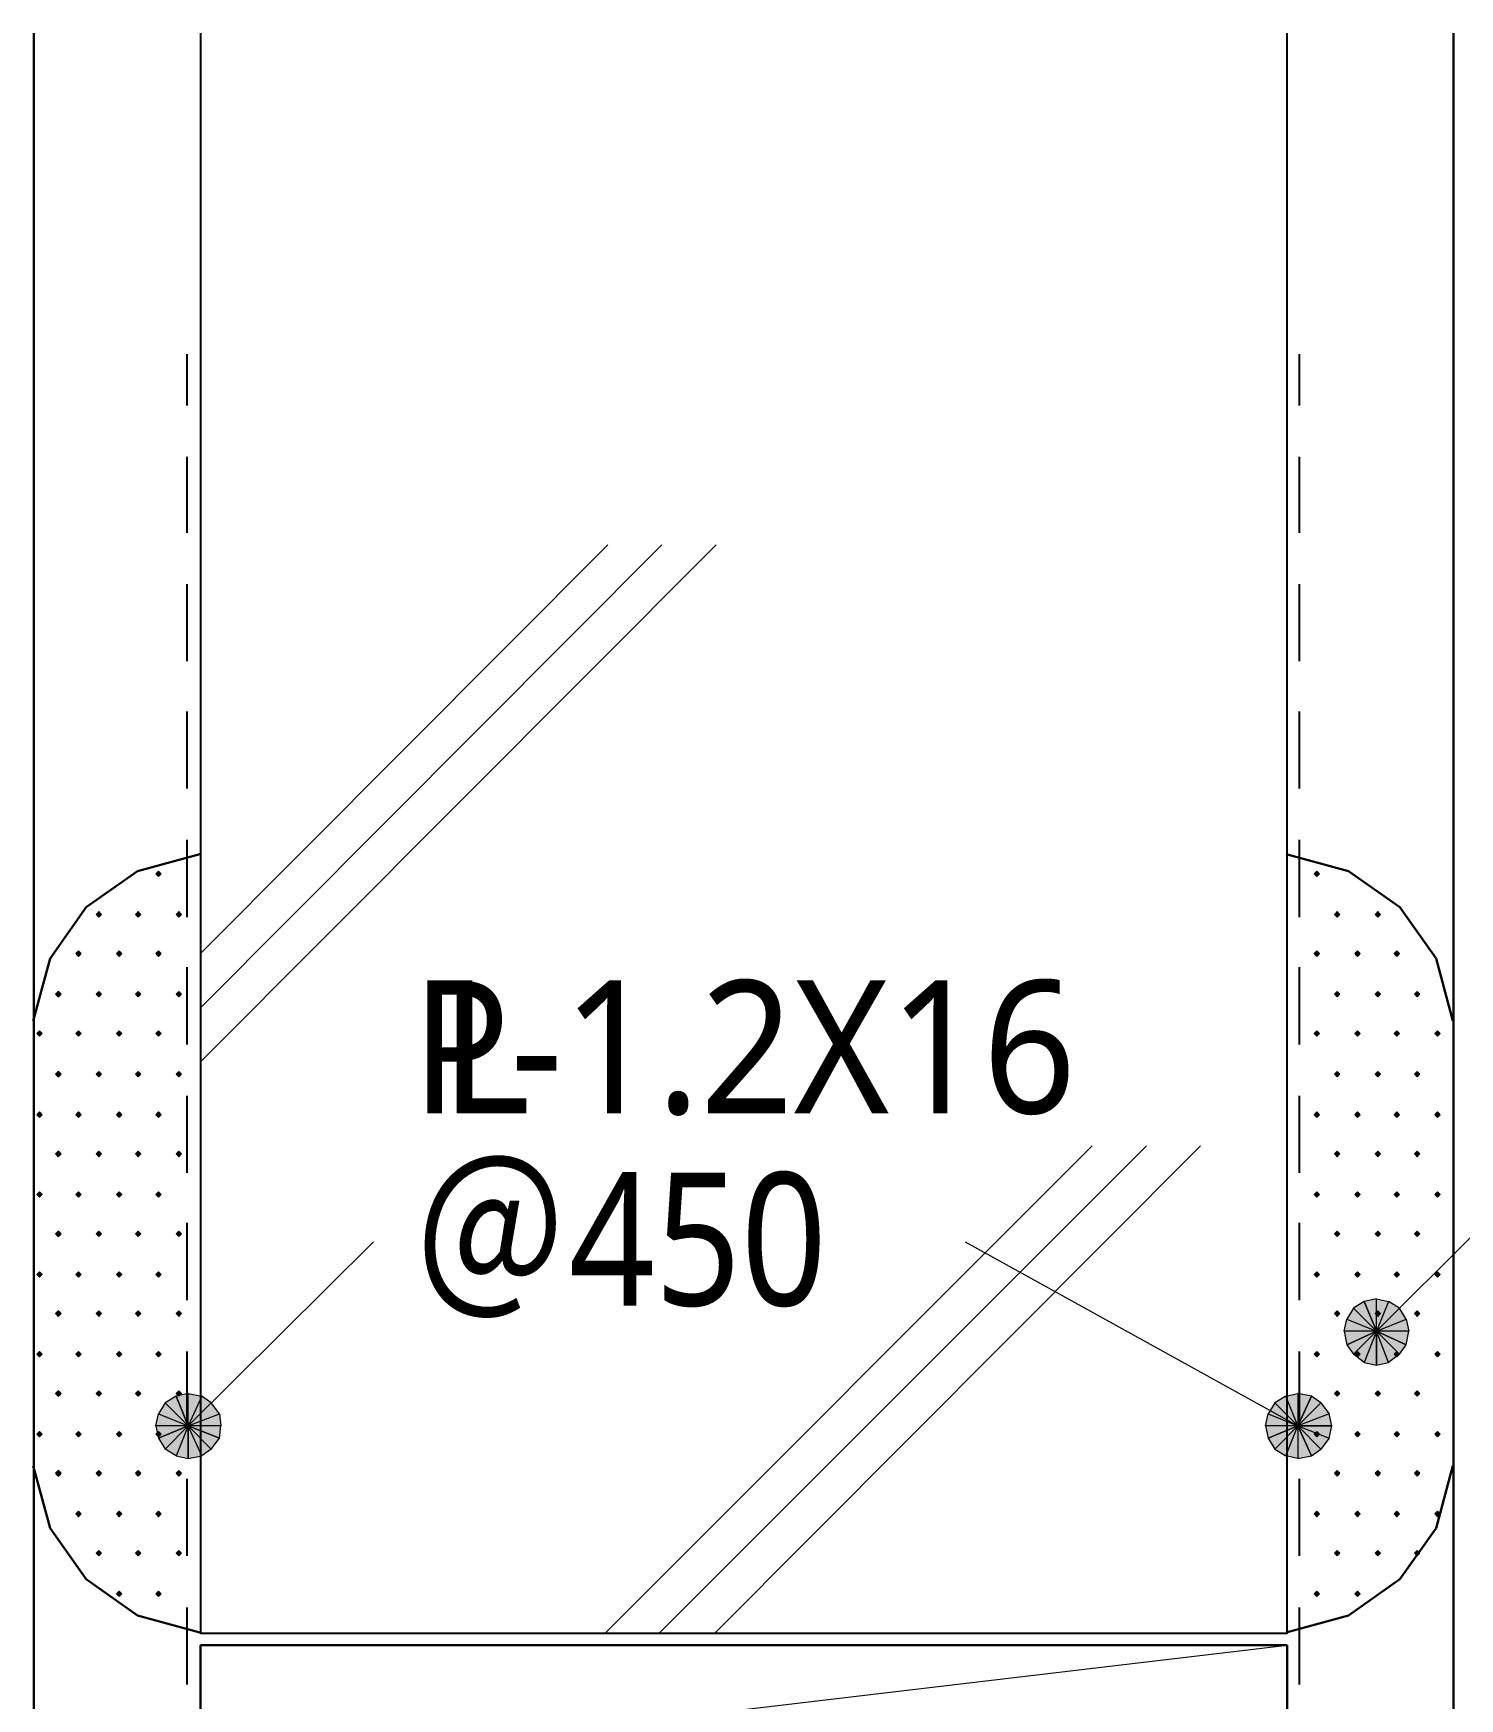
# Model space of a CAD drawing. Header units: millimetres. Extents: x 0 to 420, y 0 to 297.
# Drawn here: x 332.9 to 355.21, y 237.71 to 263.76 of the extents above; entities that cross this region are included whole.
import ezdxf
from ezdxf.enums import TextEntityAlignment as Align

# ---------------------------------------------------------------- set-up
doc = ezdxf.new("R2010")
doc.units = ezdxf.units.MM
doc.styles.add('kst32b', font='NotoSansJP-Variable.ttf')

msp = doc.modelspace()

# ---------------------------------------------------------------- hatches: boundary and pattern name
for points in [[(334.857, 250.656), (334.836, 250.634), (334.814, 250.613), (334.836, 250.592), (334.857, 250.571), (334.878, 250.592), (334.899, 250.613), (334.878, 250.634), (334.857, 250.656)], [(352.975, 250.656), (352.954, 250.634), (352.933, 250.613), (352.954, 250.592), (352.975, 250.571), (352.996, 250.592), (353.018, 250.613), (352.996, 250.634), (352.975, 250.656)], [(333.925, 250.021), (333.904, 249.999), (333.883, 249.978), (333.904, 249.957), (333.925, 249.936), (333.946, 249.957), (333.968, 249.978), (333.946, 249.999), (333.925, 250.021)], [(334.539, 250.021), (334.518, 249.999), (334.497, 249.978), (334.518, 249.957), (334.539, 249.936), (334.56, 249.957), (334.581, 249.978), (334.56, 249.999), (334.539, 250.021)], [(335.174, 250.021), (335.153, 249.999), (335.132, 249.978), (335.153, 249.957), (335.174, 249.936), (335.195, 249.957), (335.216, 249.978), (335.195, 249.999), (335.174, 250.021)], [(353.293, 250.021), (353.272, 249.999), (353.251, 249.978), (353.272, 249.957), (353.293, 249.936), (353.314, 249.957), (353.335, 249.978), (353.314, 249.999), (353.293, 250.021)], [(353.928, 250.021), (353.907, 249.999), (353.886, 249.978), (353.907, 249.957), (353.928, 249.936), (353.949, 249.957), (353.97, 249.978), (353.949, 249.999), (353.928, 250.021)], [(333.608, 249.407), (333.587, 249.386), (333.566, 249.364), (333.587, 249.343), (333.608, 249.322), (333.629, 249.343), (333.65, 249.364), (333.629, 249.386), (333.608, 249.407)], [(334.243, 249.407), (334.222, 249.386), (334.201, 249.364), (334.222, 249.343), (334.243, 249.322), (334.264, 249.343), (334.285, 249.364), (334.264, 249.386), (334.243, 249.407)], [(334.857, 249.407), (334.836, 249.386), (334.814, 249.364), (334.836, 249.343), (334.857, 249.322), (334.878, 249.343), (334.899, 249.364), (334.878, 249.386), (334.857, 249.407)], [(352.975, 249.407), (352.954, 249.386), (352.933, 249.364), (352.954, 249.343), (352.975, 249.322), (352.996, 249.343), (353.018, 249.364), (352.996, 249.386), (352.975, 249.407)], [(353.61, 249.407), (353.589, 249.386), (353.568, 249.364), (353.589, 249.343), (353.61, 249.322), (353.631, 249.343), (353.653, 249.364), (353.631, 249.386), (353.61, 249.407)], [(354.224, 249.407), (354.203, 249.386), (354.182, 249.364), (354.203, 249.343), (354.224, 249.322), (354.245, 249.343), (354.266, 249.364), (354.245, 249.386), (354.224, 249.407)], [(333.29, 248.772), (333.269, 248.751), (333.248, 248.729), (333.269, 248.708), (333.29, 248.687), (333.312, 248.708), (333.333, 248.729), (333.312, 248.751), (333.29, 248.772)], [(333.925, 248.772), (333.904, 248.751), (333.883, 248.729), (333.904, 248.708), (333.925, 248.687), (333.946, 248.708), (333.968, 248.729), (333.946, 248.751), (333.925, 248.772)], [(334.539, 248.772), (334.518, 248.751), (334.497, 248.729), (334.518, 248.708), (334.539, 248.687), (334.56, 248.708), (334.581, 248.729), (334.56, 248.751), (334.539, 248.772)], [(335.174, 248.772), (335.153, 248.751), (335.132, 248.729), (335.153, 248.708), (335.174, 248.687), (335.195, 248.708), (335.216, 248.729), (335.195, 248.751), (335.174, 248.772)], [(353.293, 248.772), (353.272, 248.751), (353.251, 248.729), (353.272, 248.708), (353.293, 248.687), (353.314, 248.708), (353.335, 248.729), (353.314, 248.751), (353.293, 248.772)], [(353.928, 248.772), (353.907, 248.751), (353.886, 248.729), (353.907, 248.708), (353.928, 248.687), (353.949, 248.708), (353.97, 248.729), (353.949, 248.751), (353.928, 248.772)], [(354.542, 248.772), (354.521, 248.751), (354.499, 248.729), (354.521, 248.708), (354.542, 248.687), (354.563, 248.708), (354.584, 248.729), (354.563, 248.751), (354.542, 248.772)], [(332.994, 248.158), (332.973, 248.137), (332.952, 248.116), (332.973, 248.095), (332.994, 248.073), (333.015, 248.095), (333.036, 248.116), (333.015, 248.137), (332.994, 248.158)], [(333.608, 248.158), (333.587, 248.137), (333.566, 248.116), (333.587, 248.095), (333.608, 248.073), (333.629, 248.095), (333.65, 248.116), (333.629, 248.137), (333.608, 248.158)], [(334.243, 248.158), (334.222, 248.137), (334.201, 248.116), (334.222, 248.095), (334.243, 248.073), (334.264, 248.095), (334.285, 248.116), (334.264, 248.137), (334.243, 248.158)], [(334.857, 248.158), (334.836, 248.137), (334.814, 248.116), (334.836, 248.095), (334.857, 248.073), (334.878, 248.095), (334.899, 248.116), (334.878, 248.137), (334.857, 248.158)], [(352.975, 248.158), (352.954, 248.137), (352.933, 248.116), (352.954, 248.095), (352.975, 248.073), (352.996, 248.095), (353.018, 248.116), (352.996, 248.137), (352.975, 248.158)], [(353.61, 248.158), (353.589, 248.137), (353.568, 248.116), (353.589, 248.095), (353.61, 248.073), (353.631, 248.095), (353.653, 248.116), (353.631, 248.137), (353.61, 248.158)], [(354.224, 248.158), (354.203, 248.137), (354.182, 248.116), (354.203, 248.095), (354.224, 248.073), (354.245, 248.095), (354.266, 248.116), (354.245, 248.137), (354.224, 248.158)], [(354.859, 248.158), (354.838, 248.137), (354.817, 248.116), (354.838, 248.095), (354.859, 248.073), (354.88, 248.095), (354.902, 248.116), (354.88, 248.137), (354.859, 248.158)], [(333.29, 247.523), (333.269, 247.502), (333.248, 247.481), (333.269, 247.459), (333.29, 247.438), (333.312, 247.459), (333.333, 247.481), (333.312, 247.502), (333.29, 247.523)], [(333.925, 247.523), (333.904, 247.502), (333.883, 247.481), (333.904, 247.459), (333.925, 247.438), (333.946, 247.459), (333.968, 247.481), (333.946, 247.502), (333.925, 247.523)], [(334.539, 247.523), (334.518, 247.502), (334.497, 247.481), (334.518, 247.459), (334.539, 247.438), (334.56, 247.459), (334.581, 247.481), (334.56, 247.502), (334.539, 247.523)], [(335.174, 247.523), (335.153, 247.502), (335.132, 247.481), (335.153, 247.459), (335.174, 247.438), (335.195, 247.459), (335.216, 247.481), (335.195, 247.502), (335.174, 247.523)], [(353.293, 247.523), (353.272, 247.502), (353.251, 247.481), (353.272, 247.459), (353.293, 247.438), (353.314, 247.459), (353.335, 247.481), (353.314, 247.502), (353.293, 247.523)], [(353.928, 247.523), (353.907, 247.502), (353.886, 247.481), (353.907, 247.459), (353.928, 247.438), (353.949, 247.459), (353.97, 247.481), (353.949, 247.502), (353.928, 247.523)], [(354.542, 247.523), (354.521, 247.502), (354.499, 247.481), (354.521, 247.459), (354.542, 247.438), (354.563, 247.459), (354.584, 247.481), (354.563, 247.502), (354.542, 247.523)], [(332.994, 246.888), (332.973, 246.867), (332.952, 246.846), (332.973, 246.824), (332.994, 246.803), (333.015, 246.824), (333.036, 246.846), (333.015, 246.867), (332.994, 246.888)], [(333.608, 246.888), (333.587, 246.867), (333.566, 246.846), (333.587, 246.824), (333.608, 246.803), (333.629, 246.824), (333.65, 246.846), (333.629, 246.867), (333.608, 246.888)], [(334.243, 246.888), (334.222, 246.867), (334.201, 246.846), (334.222, 246.824), (334.243, 246.803), (334.264, 246.824), (334.285, 246.846), (334.264, 246.867), (334.243, 246.888)], [(334.857, 246.888), (334.836, 246.867), (334.814, 246.846), (334.836, 246.824), (334.857, 246.803), (334.878, 246.824), (334.899, 246.846), (334.878, 246.867), (334.857, 246.888)], [(352.975, 246.888), (352.954, 246.867), (352.933, 246.846), (352.954, 246.824), (352.975, 246.803), (352.996, 246.824), (353.018, 246.846), (352.996, 246.867), (352.975, 246.888)], [(353.61, 246.888), (353.589, 246.867), (353.568, 246.846), (353.589, 246.824), (353.61, 246.803), (353.631, 246.824), (353.653, 246.846), (353.631, 246.867), (353.61, 246.888)], [(354.224, 246.888), (354.203, 246.867), (354.182, 246.846), (354.203, 246.824), (354.224, 246.803), (354.245, 246.824), (354.266, 246.846), (354.245, 246.867), (354.224, 246.888)], [(354.859, 246.888), (354.838, 246.867), (354.817, 246.846), (354.838, 246.824), (354.859, 246.803), (354.88, 246.824), (354.902, 246.846), (354.88, 246.867), (354.859, 246.888)], [(333.29, 246.274), (333.269, 246.253), (333.248, 246.232), (333.269, 246.211), (333.29, 246.189), (333.312, 246.211), (333.333, 246.232), (333.312, 246.253), (333.29, 246.274)], [(333.925, 246.274), (333.904, 246.253), (333.883, 246.232), (333.904, 246.211), (333.925, 246.189), (333.946, 246.211), (333.968, 246.232), (333.946, 246.253), (333.925, 246.274)], [(334.539, 246.274), (334.518, 246.253), (334.497, 246.232), (334.518, 246.211), (334.539, 246.189), (334.56, 246.211), (334.581, 246.232), (334.56, 246.253), (334.539, 246.274)], [(335.174, 246.274), (335.153, 246.253), (335.132, 246.232), (335.153, 246.211), (335.174, 246.189), (335.195, 246.211), (335.216, 246.232), (335.195, 246.253), (335.174, 246.274)], [(353.293, 246.274), (353.272, 246.253), (353.251, 246.232), (353.272, 246.211), (353.293, 246.189), (353.314, 246.211), (353.335, 246.232), (353.314, 246.253), (353.293, 246.274)], [(353.928, 246.274), (353.907, 246.253), (353.886, 246.232), (353.907, 246.211), (353.928, 246.189), (353.949, 246.211), (353.97, 246.232), (353.949, 246.253), (353.928, 246.274)], [(354.542, 246.274), (354.521, 246.253), (354.499, 246.232), (354.521, 246.211), (354.542, 246.189), (354.563, 246.211), (354.584, 246.232), (354.563, 246.253), (354.542, 246.274)], [(332.994, 245.639), (332.973, 245.618), (332.952, 245.597), (332.973, 245.576), (332.994, 245.554), (333.015, 245.576), (333.036, 245.597), (333.015, 245.618), (332.994, 245.639)], [(333.608, 245.639), (333.587, 245.618), (333.566, 245.597), (333.587, 245.576), (333.608, 245.554), (333.629, 245.576), (333.65, 245.597), (333.629, 245.618), (333.608, 245.639)], [(334.243, 245.639), (334.222, 245.618), (334.201, 245.597), (334.222, 245.576), (334.243, 245.554), (334.264, 245.576), (334.285, 245.597), (334.264, 245.618), (334.243, 245.639)], [(334.857, 245.639), (334.836, 245.618), (334.814, 245.597), (334.836, 245.576), (334.857, 245.554), (334.878, 245.576), (334.899, 245.597), (334.878, 245.618), (334.857, 245.639)], [(352.975, 245.639), (352.954, 245.618), (352.933, 245.597), (352.954, 245.576), (352.975, 245.554), (352.996, 245.576), (353.018, 245.597), (352.996, 245.618), (352.975, 245.639)], [(353.61, 245.639), (353.589, 245.618), (353.568, 245.597), (353.589, 245.576), (353.61, 245.554), (353.631, 245.576), (353.653, 245.597), (353.631, 245.618), (353.61, 245.639)], [(354.224, 245.639), (354.203, 245.618), (354.182, 245.597), (354.203, 245.576), (354.224, 245.554), (354.245, 245.576), (354.266, 245.597), (354.245, 245.618), (354.224, 245.639)], [(354.859, 245.639), (354.838, 245.618), (354.817, 245.597), (354.838, 245.576), (354.859, 245.554), (354.88, 245.576), (354.902, 245.597), (354.88, 245.618), (354.859, 245.639)], [(333.29, 245.025), (333.269, 245.004), (333.248, 244.983), (333.269, 244.962), (333.29, 244.941), (333.312, 244.962), (333.333, 244.983), (333.312, 245.004), (333.29, 245.025)], [(333.925, 245.025), (333.904, 245.004), (333.883, 244.983), (333.904, 244.962), (333.925, 244.941), (333.946, 244.962), (333.968, 244.983), (333.946, 245.004), (333.925, 245.025)], [(334.539, 245.025), (334.518, 245.004), (334.497, 244.983), (334.518, 244.962), (334.539, 244.941), (334.56, 244.962), (334.581, 244.983), (334.56, 245.004), (334.539, 245.025)], [(335.174, 245.025), (335.153, 245.004), (335.132, 244.983), (335.153, 244.962), (335.174, 244.941), (335.195, 244.962), (335.216, 244.983), (335.195, 245.004), (335.174, 245.025)], [(353.293, 245.025), (353.272, 245.004), (353.251, 244.983), (353.272, 244.962), (353.293, 244.941), (353.314, 244.962), (353.335, 244.983), (353.314, 245.004), (353.293, 245.025)], [(353.928, 245.025), (353.907, 245.004), (353.886, 244.983), (353.907, 244.962), (353.928, 244.941), (353.949, 244.962), (353.97, 244.983), (353.949, 245.004), (353.928, 245.025)], [(354.542, 245.025), (354.521, 245.004), (354.499, 244.983), (354.521, 244.962), (354.542, 244.941), (354.563, 244.962), (354.584, 244.983), (354.563, 245.004), (354.542, 245.025)], [(332.994, 244.39), (332.973, 244.369), (332.952, 244.348), (332.973, 244.327), (332.994, 244.306), (333.015, 244.327), (333.036, 244.348), (333.015, 244.369), (332.994, 244.39)], [(333.608, 244.39), (333.587, 244.369), (333.566, 244.348), (333.587, 244.327), (333.608, 244.306), (333.629, 244.327), (333.65, 244.348), (333.629, 244.369), (333.608, 244.39)], [(334.243, 244.39), (334.222, 244.369), (334.201, 244.348), (334.222, 244.327), (334.243, 244.306), (334.264, 244.327), (334.285, 244.348), (334.264, 244.369), (334.243, 244.39)], [(334.857, 244.39), (334.836, 244.369), (334.814, 244.348), (334.836, 244.327), (334.857, 244.306), (334.878, 244.327), (334.899, 244.348), (334.878, 244.369), (334.857, 244.39)], [(352.975, 244.39), (352.954, 244.369), (352.933, 244.348), (352.954, 244.327), (352.975, 244.306), (352.996, 244.327), (353.018, 244.348), (352.996, 244.369), (352.975, 244.39)], [(353.61, 244.39), (353.589, 244.369), (353.568, 244.348), (353.589, 244.327), (353.61, 244.306), (353.631, 244.327), (353.653, 244.348), (353.631, 244.369), (353.61, 244.39)], [(354.224, 244.39), (354.203, 244.369), (354.182, 244.348), (354.203, 244.327), (354.224, 244.306), (354.245, 244.327), (354.266, 244.348), (354.245, 244.369), (354.224, 244.39)], [(354.859, 244.39), (354.838, 244.369), (354.817, 244.348), (354.838, 244.327), (354.859, 244.306), (354.88, 244.327), (354.902, 244.348), (354.88, 244.369), (354.859, 244.39)], [(353.716, 243.925), (353.547, 243.819), (353.907, 243.459), (353.716, 243.925)], [(333.29, 243.776), (333.269, 243.755), (333.248, 243.734), (333.269, 243.713), (333.29, 243.692), (333.312, 243.713), (333.333, 243.734), (333.312, 243.755), (333.29, 243.776)], [(333.925, 243.776), (333.904, 243.755), (333.883, 243.734), (333.904, 243.713), (333.925, 243.692), (333.946, 243.713), (333.968, 243.734), (333.946, 243.755), (333.925, 243.776)], [(334.539, 243.776), (334.518, 243.755), (334.497, 243.734), (334.518, 243.713), (334.539, 243.692), (334.56, 243.713), (334.581, 243.734), (334.56, 243.755), (334.539, 243.776)], [(335.174, 243.776), (335.153, 243.755), (335.132, 243.734), (335.153, 243.713), (335.174, 243.692), (335.195, 243.713), (335.216, 243.734), (335.195, 243.755), (335.174, 243.776)], [(353.293, 243.776), (353.272, 243.755), (353.251, 243.734), (353.272, 243.713), (353.293, 243.692), (353.314, 243.713), (353.335, 243.734), (353.314, 243.755), (353.293, 243.776)], [(353.928, 243.776), (353.907, 243.755), (353.886, 243.734), (353.907, 243.713), (353.928, 243.692), (353.949, 243.713), (353.97, 243.734), (353.949, 243.755), (353.928, 243.776)], [(354.542, 243.776), (354.521, 243.755), (354.499, 243.734), (354.521, 243.713), (354.542, 243.692), (354.563, 243.713), (354.584, 243.734), (354.563, 243.755), (354.542, 243.776)], [(332.994, 243.141), (332.973, 243.12), (332.952, 243.099), (332.973, 243.078), (332.994, 243.057), (333.015, 243.078), (333.036, 243.099), (333.015, 243.12), (332.994, 243.141)], [(333.608, 243.141), (333.587, 243.12), (333.566, 243.099), (333.587, 243.078), (333.608, 243.057), (333.629, 243.078), (333.65, 243.099), (333.629, 243.12), (333.608, 243.141)], [(334.243, 243.141), (334.222, 243.12), (334.201, 243.099), (334.222, 243.078), (334.243, 243.057), (334.264, 243.078), (334.285, 243.099), (334.264, 243.12), (334.243, 243.141)], [(334.857, 243.141), (334.836, 243.12), (334.814, 243.099), (334.836, 243.078), (334.857, 243.057), (334.878, 243.078), (334.899, 243.099), (334.878, 243.12), (334.857, 243.141)], [(352.975, 243.141), (352.954, 243.12), (352.933, 243.099), (352.954, 243.078), (352.975, 243.057), (352.996, 243.078), (353.018, 243.099), (352.996, 243.12), (352.975, 243.141)], [(353.61, 243.141), (353.589, 243.12), (353.568, 243.099), (353.589, 243.078), (353.61, 243.057), (353.631, 243.078), (353.653, 243.099), (353.631, 243.12), (353.61, 243.141)], [(354.224, 243.141), (354.203, 243.12), (354.182, 243.099), (354.203, 243.078), (354.224, 243.057), (354.245, 243.078), (354.266, 243.099), (354.245, 243.12), (354.224, 243.141)], [(354.859, 243.141), (354.838, 243.12), (354.817, 243.099), (354.838, 243.078), (354.859, 243.057), (354.88, 243.078), (354.902, 243.099), (354.88, 243.12), (354.859, 243.141)], [(333.29, 242.528), (333.269, 242.506), (333.248, 242.485), (333.269, 242.464), (333.29, 242.443), (333.312, 242.464), (333.333, 242.485), (333.312, 242.506), (333.29, 242.528)], [(333.925, 242.528), (333.904, 242.506), (333.883, 242.485), (333.904, 242.464), (333.925, 242.443), (333.946, 242.464), (333.968, 242.485), (333.946, 242.506), (333.925, 242.528)], [(334.539, 242.528), (334.518, 242.506), (334.497, 242.485), (334.518, 242.464), (334.539, 242.443), (334.56, 242.464), (334.581, 242.485), (334.56, 242.506), (334.539, 242.528)], [(335.174, 242.528), (335.153, 242.506), (335.132, 242.485), (335.153, 242.464), (335.174, 242.443), (335.195, 242.464), (335.216, 242.485), (335.195, 242.506), (335.174, 242.528)], [(353.293, 242.528), (353.272, 242.506), (353.251, 242.485), (353.272, 242.464), (353.293, 242.443), (353.314, 242.464), (353.335, 242.485), (353.314, 242.506), (353.293, 242.528)], [(353.928, 242.528), (353.907, 242.506), (353.886, 242.485), (353.907, 242.464), (353.928, 242.443), (353.949, 242.464), (353.97, 242.485), (353.949, 242.506), (353.928, 242.528)], [(354.542, 242.528), (354.521, 242.506), (354.499, 242.485), (354.521, 242.464), (354.542, 242.443), (354.563, 242.464), (354.584, 242.485), (354.563, 242.506), (354.542, 242.528)], [(335.132, 242.443), (334.962, 242.337), (335.322, 241.977), (335.132, 242.443)], [(352.213, 241.787), (352.319, 241.617), (352.679, 241.977), (352.213, 241.787)], [(332.994, 241.893), (332.973, 241.871), (332.952, 241.85), (332.973, 241.829), (332.994, 241.808), (333.015, 241.829), (333.036, 241.85), (333.015, 241.871), (332.994, 241.893)], [(333.608, 241.893), (333.587, 241.871), (333.566, 241.85), (333.587, 241.829), (333.608, 241.808), (333.629, 241.829), (333.65, 241.85), (333.629, 241.871), (333.608, 241.893)], [(334.243, 241.893), (334.222, 241.871), (334.201, 241.85), (334.222, 241.829), (334.243, 241.808), (334.264, 241.829), (334.285, 241.85), (334.264, 241.871), (334.243, 241.893)], [(334.857, 241.893), (334.836, 241.871), (334.814, 241.85), (334.836, 241.829), (334.857, 241.808), (334.878, 241.829), (334.899, 241.85), (334.878, 241.871), (334.857, 241.893)], [(352.975, 241.893), (352.954, 241.871), (352.933, 241.85), (352.954, 241.829), (352.975, 241.808), (352.996, 241.829), (353.018, 241.85), (352.996, 241.871), (352.975, 241.893)], [(353.61, 241.893), (353.589, 241.871), (353.568, 241.85), (353.589, 241.829), (353.61, 241.808), (353.631, 241.829), (353.653, 241.85), (353.631, 241.871), (353.61, 241.893)], [(354.224, 241.893), (354.203, 241.871), (354.182, 241.85), (354.203, 241.829), (354.224, 241.808), (354.245, 241.829), (354.266, 241.85), (354.245, 241.871), (354.224, 241.893)], [(354.859, 241.893), (354.838, 241.871), (354.817, 241.85), (354.838, 241.829), (354.859, 241.808), (354.88, 241.829), (354.902, 241.85), (354.88, 241.871), (354.859, 241.893)], [(333.29, 241.279), (333.269, 241.258), (333.248, 241.237), (333.269, 241.215), (333.29, 241.194), (333.312, 241.215), (333.333, 241.237), (333.312, 241.258), (333.29, 241.279)], [(333.925, 241.279), (333.904, 241.258), (333.883, 241.237), (333.904, 241.215), (333.925, 241.194), (333.946, 241.215), (333.968, 241.237), (333.946, 241.258), (333.925, 241.279)], [(334.539, 241.279), (334.518, 241.258), (334.497, 241.237), (334.518, 241.215), (334.539, 241.194), (334.56, 241.215), (334.581, 241.237), (334.56, 241.258), (334.539, 241.279)], [(335.174, 241.279), (335.153, 241.258), (335.132, 241.237), (335.153, 241.215), (335.174, 241.194), (335.195, 241.215), (335.216, 241.237), (335.195, 241.258), (335.174, 241.279)], [(353.293, 241.279), (353.272, 241.258), (353.251, 241.237), (353.272, 241.215), (353.293, 241.194), (353.314, 241.215), (353.335, 241.237), (353.314, 241.258), (353.293, 241.279)], [(353.928, 241.279), (353.907, 241.258), (353.886, 241.237), (353.907, 241.215), (353.928, 241.194), (353.949, 241.215), (353.97, 241.237), (353.949, 241.258), (353.928, 241.279)], [(354.542, 241.279), (354.521, 241.258), (354.499, 241.237), (354.521, 241.215), (354.542, 241.194), (354.563, 241.215), (354.584, 241.237), (354.563, 241.258), (354.542, 241.279)], [(333.608, 240.644), (333.587, 240.623), (333.566, 240.601), (333.587, 240.58), (333.608, 240.559), (333.629, 240.58), (333.65, 240.601), (333.629, 240.623), (333.608, 240.644)], [(334.243, 240.644), (334.222, 240.623), (334.201, 240.601), (334.222, 240.58), (334.243, 240.559), (334.264, 240.58), (334.285, 240.601), (334.264, 240.623), (334.243, 240.644)], [(334.857, 240.644), (334.836, 240.623), (334.814, 240.601), (334.836, 240.58), (334.857, 240.559), (334.878, 240.58), (334.899, 240.601), (334.878, 240.623), (334.857, 240.644)], [(352.975, 240.644), (352.954, 240.623), (352.933, 240.601), (352.954, 240.58), (352.975, 240.559), (352.996, 240.58), (353.018, 240.601), (352.996, 240.623), (352.975, 240.644)], [(353.61, 240.644), (353.589, 240.623), (353.568, 240.601), (353.589, 240.58), (353.61, 240.559), (353.631, 240.58), (353.653, 240.601), (353.631, 240.623), (353.61, 240.644)], [(354.224, 240.644), (354.203, 240.623), (354.182, 240.601), (354.203, 240.58), (354.224, 240.559), (354.245, 240.58), (354.266, 240.601), (354.245, 240.623), (354.224, 240.644)], [(354.859, 240.644), (354.838, 240.623), (354.817, 240.601), (354.838, 240.58), (354.859, 240.559), (354.88, 240.58), (354.902, 240.601), (354.88, 240.623), (354.859, 240.644)], [(333.925, 240.03), (333.904, 240.009), (333.883, 239.988), (333.904, 239.966), (333.925, 239.945), (333.946, 239.966), (333.968, 239.988), (333.946, 240.009), (333.925, 240.03)], [(334.539, 240.03), (334.518, 240.009), (334.497, 239.988), (334.518, 239.966), (334.539, 239.945), (334.56, 239.966), (334.581, 239.988), (334.56, 240.009), (334.539, 240.03)], [(335.174, 240.03), (335.153, 240.009), (335.132, 239.988), (335.153, 239.966), (335.174, 239.945), (335.195, 239.966), (335.216, 239.988), (335.195, 240.009), (335.174, 240.03)], [(353.293, 240.03), (353.272, 240.009), (353.251, 239.988), (353.272, 239.966), (353.293, 239.945), (353.314, 239.966), (353.335, 239.988), (353.314, 240.009), (353.293, 240.03)], [(353.928, 240.03), (353.907, 240.009), (353.886, 239.988), (353.907, 239.966), (353.928, 239.945), (353.949, 239.966), (353.97, 239.988), (353.949, 240.009), (353.928, 240.03)], [(354.542, 240.03), (354.521, 240.009), (354.499, 239.988), (354.521, 239.966), (354.542, 239.945), (354.563, 239.966), (354.584, 239.988), (354.563, 240.009), (354.542, 240.03)], [(334.243, 239.395), (334.222, 239.374), (334.201, 239.353), (334.222, 239.331), (334.243, 239.31), (334.264, 239.331), (334.285, 239.353), (334.264, 239.374), (334.243, 239.395)], [(334.857, 239.395), (334.836, 239.374), (334.814, 239.353), (334.836, 239.331), (334.857, 239.31), (334.878, 239.331), (334.899, 239.353), (334.878, 239.374), (334.857, 239.395)], [(352.975, 239.395), (352.954, 239.374), (352.933, 239.353), (352.954, 239.331), (352.975, 239.31), (352.996, 239.331), (353.018, 239.353), (352.996, 239.374), (352.975, 239.395)], [(353.61, 239.395), (353.589, 239.374), (353.568, 239.353), (353.589, 239.331), (353.61, 239.31), (353.631, 239.331), (353.653, 239.353), (353.631, 239.374), (353.61, 239.395)]]:
    msp.add_hatch(color=7).paths.add_polyline_path(points)
h = msp.add_hatch(color=7)
h.paths.add_polyline_path([(353.547, 243.819), (353.441, 243.649), (353.907, 243.459), (353.547, 243.819)])
h.paths.add_polyline_path([(353.441, 243.649), (353.907, 243.459), (353.399, 243.459), (353.441, 243.649)])
h.paths.add_polyline_path([(353.907, 243.459), (353.399, 243.459), (353.441, 243.247), (353.907, 243.459)])
h = msp.add_hatch(color=7)
h.paths.add_polyline_path([(354.266, 243.819), (354.097, 243.925), (353.907, 243.459), (354.266, 243.819)])
h.paths.add_polyline_path([(354.097, 243.925), (353.907, 243.459), (353.907, 243.967), (354.097, 243.925)])
h.paths.add_polyline_path([(353.907, 243.459), (353.907, 243.967), (353.716, 243.925), (353.907, 243.459)])
h = msp.add_hatch(color=7)
h.paths.add_polyline_path([(354.372, 243.247), (354.415, 243.459), (353.907, 243.459), (354.372, 243.247)])
h.paths.add_polyline_path([(354.415, 243.459), (353.907, 243.459), (354.372, 243.649), (354.415, 243.459)])
h.paths.add_polyline_path([(353.907, 243.459), (354.372, 243.649), (354.266, 243.819), (353.907, 243.459)])
h = msp.add_hatch(color=7)
h.paths.add_polyline_path([(353.441, 243.247), (353.547, 243.099), (353.907, 243.459), (353.441, 243.247)])
h.paths.add_polyline_path([(353.547, 243.099), (353.907, 243.459), (353.716, 242.972), (353.547, 243.099)])
h.paths.add_polyline_path([(353.907, 243.459), (353.716, 242.972), (353.907, 242.93), (353.907, 243.459)])
h = msp.add_hatch(color=7)
h.paths.add_polyline_path([(353.907, 242.93), (354.097, 242.972), (353.907, 243.459), (353.907, 242.93)])
h.paths.add_polyline_path([(354.097, 242.972), (353.907, 243.459), (354.266, 243.099), (354.097, 242.972)])
h.paths.add_polyline_path([(353.907, 243.459), (354.266, 243.099), (354.372, 243.247), (353.907, 243.459)])
h = msp.add_hatch(color=7)
h.paths.add_polyline_path([(335.682, 242.337), (335.534, 242.443), (335.322, 241.977), (335.682, 242.337)])
h.paths.add_polyline_path([(335.534, 242.443), (335.322, 241.977), (335.322, 242.485), (335.534, 242.443)])
h.paths.add_polyline_path([(335.322, 241.977), (335.322, 242.485), (335.132, 242.443), (335.322, 241.977)])
h = msp.add_hatch(color=7)
h.paths.add_polyline_path([(352.891, 242.443), (352.679, 242.485), (352.679, 241.977), (352.891, 242.443)])
h.paths.add_polyline_path([(352.679, 242.485), (352.679, 241.977), (352.488, 242.443), (352.679, 242.485)])
h.paths.add_polyline_path([(352.679, 241.977), (352.488, 242.443), (352.319, 242.337), (352.679, 241.977)])
h = msp.add_hatch(color=7)
h.paths.add_polyline_path([(334.962, 242.337), (334.857, 242.168), (335.322, 241.977), (334.962, 242.337)])
h.paths.add_polyline_path([(334.857, 242.168), (335.322, 241.977), (334.814, 241.977), (334.857, 242.168)])
h.paths.add_polyline_path([(335.322, 241.977), (334.814, 241.977), (334.857, 241.787), (335.322, 241.977)])
h = msp.add_hatch(color=7)
h.paths.add_polyline_path([(335.809, 241.787), (335.83, 241.977), (335.322, 241.977), (335.809, 241.787)])
h.paths.add_polyline_path([(335.83, 241.977), (335.322, 241.977), (335.809, 242.168), (335.83, 241.977)])
h.paths.add_polyline_path([(335.322, 241.977), (335.809, 242.168), (335.682, 242.337), (335.322, 241.977)])
h = msp.add_hatch(color=7)
h.paths.add_polyline_path([(352.319, 242.337), (352.213, 242.168), (352.679, 241.977), (352.319, 242.337)])
h.paths.add_polyline_path([(352.213, 242.168), (352.679, 241.977), (352.171, 241.977), (352.213, 242.168)])
h.paths.add_polyline_path([(352.679, 241.977), (352.171, 241.977), (352.213, 241.787), (352.679, 241.977)])
h = msp.add_hatch(color=7)
h.paths.add_polyline_path([(353.208, 241.977), (353.166, 242.168), (352.679, 241.977), (353.208, 241.977)])
h.paths.add_polyline_path([(353.166, 242.168), (352.679, 241.977), (353.039, 242.337), (353.166, 242.168)])
h.paths.add_polyline_path([(352.679, 241.977), (353.039, 242.337), (352.891, 242.443), (352.679, 241.977)])
h = msp.add_hatch(color=7)
h.paths.add_polyline_path([(334.857, 241.787), (334.962, 241.617), (335.322, 241.977), (334.857, 241.787)])
h.paths.add_polyline_path([(334.962, 241.617), (335.322, 241.977), (335.132, 241.512), (334.962, 241.617)])
h.paths.add_polyline_path([(335.322, 241.977), (335.132, 241.512), (335.322, 241.469), (335.322, 241.977)])
h = msp.add_hatch(color=7)
h.paths.add_polyline_path([(335.322, 241.469), (335.534, 241.512), (335.322, 241.977), (335.322, 241.469)])
h.paths.add_polyline_path([(335.534, 241.512), (335.322, 241.977), (335.682, 241.617), (335.534, 241.512)])
h.paths.add_polyline_path([(335.322, 241.977), (335.682, 241.617), (335.809, 241.787), (335.322, 241.977)])
h = msp.add_hatch(color=7)
h.paths.add_polyline_path([(352.319, 241.617), (352.488, 241.512), (352.679, 241.977), (352.319, 241.617)])
h.paths.add_polyline_path([(352.488, 241.512), (352.679, 241.977), (352.679, 241.469), (352.488, 241.512)])
h.paths.add_polyline_path([(352.679, 241.977), (352.679, 241.469), (352.891, 241.512), (352.679, 241.977)])
h = msp.add_hatch(color=7)
h.paths.add_polyline_path([(352.891, 241.512), (353.039, 241.617), (352.679, 241.977), (352.891, 241.512)])
h.paths.add_polyline_path([(353.039, 241.617), (352.679, 241.977), (353.166, 241.787), (353.039, 241.617)])
h.paths.add_polyline_path([(352.679, 241.977), (353.166, 241.787), (353.208, 241.977), (352.679, 241.977)])

# ---------------------------------------------------------------- linework, layer by layer
at = {"lineweight": 30}
for points in [[(332.909, 263.758), (332.909, 236.135)], [(355.113, 263.758), (355.113, 236.135)], [(335.505, 250.92), (334.531, 250.656), (333.728, 250.091), (333.163, 249.288), (332.899, 248.314)], [(355.102, 248.314), (354.838, 249.288), (354.273, 250.091), (353.471, 250.656), (352.496, 250.92)], [(332.899, 241.356), (333.163, 240.381), (333.728, 239.579), (334.531, 239.014), (335.505, 238.75)], [(352.496, 238.75), (353.471, 239.014), (354.273, 239.579), (354.838, 240.381), (355.102, 241.356)], [(335.513, 238.548), (335.513, 236.537)], [(335.513, 238.548), (352.51, 238.548)], [(335.513, 236.537), (352.51, 236.537), (352.51, 238.548)]]:
    msp.add_lwpolyline(points, dxfattribs=at)
at = {"lineweight": 25}
for points in [[(335.513, 263.758), (335.513, 238.739), (352.51, 238.739), (352.51, 263.758)], [(335.301, 258.741), (335.301, 257.937)], [(352.7, 258.741), (352.7, 257.937)], [(335.301, 257.133), (335.301, 255.947)], [(352.7, 257.133), (352.7, 255.947)], [(335.301, 255.143), (335.301, 253.937)], [(352.7, 255.143), (352.7, 253.937)], [(335.301, 253.153), (335.301, 251.947)], [(352.7, 253.153), (352.7, 251.947)], [(335.301, 251.142), (335.301, 249.936)], [(352.7, 251.142), (352.7, 249.936)], [(335.301, 249.153), (335.301, 247.946)], [(352.7, 249.153), (352.7, 247.946)], [(335.301, 247.142), (335.301, 245.936)], [(352.7, 247.142), (352.7, 245.936)], [(335.301, 245.152), (335.301, 243.946)], [(352.7, 245.152), (352.7, 243.946)], [(335.301, 243.141), (335.301, 241.935)], [(352.7, 243.141), (352.7, 241.935)], [(335.301, 241.152), (335.301, 239.945)], [(352.7, 241.152), (352.7, 239.945)], [(335.301, 239.141), (335.301, 237.934)], [(352.7, 239.141), (352.7, 237.934)]]:
    msp.add_lwpolyline(points, dxfattribs=at)
at = {"lineweight": 13}
for points in [[(342.731, 255.757), (335.513, 248.518)], [(341.884, 255.757), (335.513, 249.364)], [(343.577, 255.757), (335.513, 247.671)], [(353.907, 243.459), (361.548, 251.079)], [(349.462, 246.359), (341.842, 238.739)], [(350.308, 246.359), (342.688, 238.739)], [(351.155, 246.359), (343.556, 238.739)], [(338.222, 244.856), (335.322, 241.977)], [(347.472, 244.856), (352.679, 241.977)], [(335.513, 236.537), (352.51, 238.548)]]:
    msp.add_lwpolyline(points, dxfattribs=at)
at = {"lineweight": 0}
for points in [[(334.857, 250.656), (334.836, 250.634), (334.814, 250.613), (334.836, 250.592), (334.857, 250.571), (334.878, 250.592), (334.899, 250.613), (334.878, 250.634)], [(352.975, 250.656), (352.954, 250.634), (352.933, 250.613), (352.954, 250.592), (352.975, 250.571), (352.996, 250.592), (353.018, 250.613), (352.996, 250.634)], [(333.925, 250.021), (333.904, 249.999), (333.883, 249.978), (333.904, 249.957), (333.925, 249.936), (333.946, 249.957), (333.968, 249.978), (333.946, 249.999)], [(334.539, 250.021), (334.518, 249.999), (334.497, 249.978), (334.518, 249.957), (334.539, 249.936), (334.56, 249.957), (334.581, 249.978), (334.56, 249.999)], [(335.174, 250.021), (335.153, 249.999), (335.132, 249.978), (335.153, 249.957), (335.174, 249.936), (335.195, 249.957), (335.216, 249.978), (335.195, 249.999)], [(353.293, 250.021), (353.272, 249.999), (353.251, 249.978), (353.272, 249.957), (353.293, 249.936), (353.314, 249.957), (353.335, 249.978), (353.314, 249.999)], [(353.928, 250.021), (353.907, 249.999), (353.886, 249.978), (353.907, 249.957), (353.928, 249.936), (353.949, 249.957), (353.97, 249.978), (353.949, 249.999)], [(333.608, 249.407), (333.587, 249.386), (333.566, 249.364), (333.587, 249.343), (333.608, 249.322), (333.629, 249.343), (333.65, 249.364), (333.629, 249.386)], [(334.243, 249.407), (334.222, 249.386), (334.201, 249.364), (334.222, 249.343), (334.243, 249.322), (334.264, 249.343), (334.285, 249.364), (334.264, 249.386)], [(334.857, 249.407), (334.836, 249.386), (334.814, 249.364), (334.836, 249.343), (334.857, 249.322), (334.878, 249.343), (334.899, 249.364), (334.878, 249.386)], [(352.975, 249.407), (352.954, 249.386), (352.933, 249.364), (352.954, 249.343), (352.975, 249.322), (352.996, 249.343), (353.018, 249.364), (352.996, 249.386)], [(353.61, 249.407), (353.589, 249.386), (353.568, 249.364), (353.589, 249.343), (353.61, 249.322), (353.631, 249.343), (353.653, 249.364), (353.631, 249.386)], [(354.224, 249.407), (354.203, 249.386), (354.182, 249.364), (354.203, 249.343), (354.224, 249.322), (354.245, 249.343), (354.266, 249.364), (354.245, 249.386)], [(333.29, 248.772), (333.269, 248.751), (333.248, 248.729), (333.269, 248.708), (333.29, 248.687), (333.312, 248.708), (333.333, 248.729), (333.312, 248.751)], [(333.925, 248.772), (333.904, 248.751), (333.883, 248.729), (333.904, 248.708), (333.925, 248.687), (333.946, 248.708), (333.968, 248.729), (333.946, 248.751)], [(334.539, 248.772), (334.518, 248.751), (334.497, 248.729), (334.518, 248.708), (334.539, 248.687), (334.56, 248.708), (334.581, 248.729), (334.56, 248.751)], [(335.174, 248.772), (335.153, 248.751), (335.132, 248.729), (335.153, 248.708), (335.174, 248.687), (335.195, 248.708), (335.216, 248.729), (335.195, 248.751)], [(353.293, 248.772), (353.272, 248.751), (353.251, 248.729), (353.272, 248.708), (353.293, 248.687), (353.314, 248.708), (353.335, 248.729), (353.314, 248.751)], [(353.928, 248.772), (353.907, 248.751), (353.886, 248.729), (353.907, 248.708), (353.928, 248.687), (353.949, 248.708), (353.97, 248.729), (353.949, 248.751)], [(354.542, 248.772), (354.521, 248.751), (354.499, 248.729), (354.521, 248.708), (354.542, 248.687), (354.563, 248.708), (354.584, 248.729), (354.563, 248.751)], [(332.994, 248.158), (332.973, 248.137), (332.952, 248.116), (332.973, 248.095), (332.994, 248.073), (333.015, 248.095), (333.036, 248.116), (333.015, 248.137)], [(333.608, 248.158), (333.587, 248.137), (333.566, 248.116), (333.587, 248.095), (333.608, 248.073), (333.629, 248.095), (333.65, 248.116), (333.629, 248.137)], [(334.243, 248.158), (334.222, 248.137), (334.201, 248.116), (334.222, 248.095), (334.243, 248.073), (334.264, 248.095), (334.285, 248.116), (334.264, 248.137)], [(334.857, 248.158), (334.836, 248.137), (334.814, 248.116), (334.836, 248.095), (334.857, 248.073), (334.878, 248.095), (334.899, 248.116), (334.878, 248.137)], [(352.975, 248.158), (352.954, 248.137), (352.933, 248.116), (352.954, 248.095), (352.975, 248.073), (352.996, 248.095), (353.018, 248.116), (352.996, 248.137)], [(353.61, 248.158), (353.589, 248.137), (353.568, 248.116), (353.589, 248.095), (353.61, 248.073), (353.631, 248.095), (353.653, 248.116), (353.631, 248.137)], [(354.224, 248.158), (354.203, 248.137), (354.182, 248.116), (354.203, 248.095), (354.224, 248.073), (354.245, 248.095), (354.266, 248.116), (354.245, 248.137)], [(354.859, 248.158), (354.838, 248.137), (354.817, 248.116), (354.838, 248.095), (354.859, 248.073), (354.88, 248.095), (354.902, 248.116), (354.88, 248.137)], [(333.29, 247.523), (333.269, 247.502), (333.248, 247.481), (333.269, 247.459), (333.29, 247.438), (333.312, 247.459), (333.333, 247.481), (333.312, 247.502)], [(333.925, 247.523), (333.904, 247.502), (333.883, 247.481), (333.904, 247.459), (333.925, 247.438), (333.946, 247.459), (333.968, 247.481), (333.946, 247.502)], [(334.539, 247.523), (334.518, 247.502), (334.497, 247.481), (334.518, 247.459), (334.539, 247.438), (334.56, 247.459), (334.581, 247.481), (334.56, 247.502)], [(335.174, 247.523), (335.153, 247.502), (335.132, 247.481), (335.153, 247.459), (335.174, 247.438), (335.195, 247.459), (335.216, 247.481), (335.195, 247.502)], [(353.293, 247.523), (353.272, 247.502), (353.251, 247.481), (353.272, 247.459), (353.293, 247.438), (353.314, 247.459), (353.335, 247.481), (353.314, 247.502)], [(353.928, 247.523), (353.907, 247.502), (353.886, 247.481), (353.907, 247.459), (353.928, 247.438), (353.949, 247.459), (353.97, 247.481), (353.949, 247.502)], [(354.542, 247.523), (354.521, 247.502), (354.499, 247.481), (354.521, 247.459), (354.542, 247.438), (354.563, 247.459), (354.584, 247.481), (354.563, 247.502)], [(332.994, 246.888), (332.973, 246.867), (332.952, 246.846), (332.973, 246.824), (332.994, 246.803), (333.015, 246.824), (333.036, 246.846), (333.015, 246.867)], [(333.608, 246.888), (333.587, 246.867), (333.566, 246.846), (333.587, 246.824), (333.608, 246.803), (333.629, 246.824), (333.65, 246.846), (333.629, 246.867)], [(334.243, 246.888), (334.222, 246.867), (334.201, 246.846), (334.222, 246.824), (334.243, 246.803), (334.264, 246.824), (334.285, 246.846), (334.264, 246.867)], [(334.857, 246.888), (334.836, 246.867), (334.814, 246.846), (334.836, 246.824), (334.857, 246.803), (334.878, 246.824), (334.899, 246.846), (334.878, 246.867)], [(352.975, 246.888), (352.954, 246.867), (352.933, 246.846), (352.954, 246.824), (352.975, 246.803), (352.996, 246.824), (353.018, 246.846), (352.996, 246.867)], [(353.61, 246.888), (353.589, 246.867), (353.568, 246.846), (353.589, 246.824), (353.61, 246.803), (353.631, 246.824), (353.653, 246.846), (353.631, 246.867)], [(354.224, 246.888), (354.203, 246.867), (354.182, 246.846), (354.203, 246.824), (354.224, 246.803), (354.245, 246.824), (354.266, 246.846), (354.245, 246.867)], [(354.859, 246.888), (354.838, 246.867), (354.817, 246.846), (354.838, 246.824), (354.859, 246.803), (354.88, 246.824), (354.902, 246.846), (354.88, 246.867)], [(333.29, 246.274), (333.269, 246.253), (333.248, 246.232), (333.269, 246.211), (333.29, 246.189), (333.312, 246.211), (333.333, 246.232), (333.312, 246.253)], [(333.925, 246.274), (333.904, 246.253), (333.883, 246.232), (333.904, 246.211), (333.925, 246.189), (333.946, 246.211), (333.968, 246.232), (333.946, 246.253)], [(334.539, 246.274), (334.518, 246.253), (334.497, 246.232), (334.518, 246.211), (334.539, 246.189), (334.56, 246.211), (334.581, 246.232), (334.56, 246.253)], [(335.174, 246.274), (335.153, 246.253), (335.132, 246.232), (335.153, 246.211), (335.174, 246.189), (335.195, 246.211), (335.216, 246.232), (335.195, 246.253)], [(353.293, 246.274), (353.272, 246.253), (353.251, 246.232), (353.272, 246.211), (353.293, 246.189), (353.314, 246.211), (353.335, 246.232), (353.314, 246.253)], [(353.928, 246.274), (353.907, 246.253), (353.886, 246.232), (353.907, 246.211), (353.928, 246.189), (353.949, 246.211), (353.97, 246.232), (353.949, 246.253)], [(354.542, 246.274), (354.521, 246.253), (354.499, 246.232), (354.521, 246.211), (354.542, 246.189), (354.563, 246.211), (354.584, 246.232), (354.563, 246.253)], [(332.994, 245.639), (332.973, 245.618), (332.952, 245.597), (332.973, 245.576), (332.994, 245.554), (333.015, 245.576), (333.036, 245.597), (333.015, 245.618)], [(333.608, 245.639), (333.587, 245.618), (333.566, 245.597), (333.587, 245.576), (333.608, 245.554), (333.629, 245.576), (333.65, 245.597), (333.629, 245.618)], [(334.243, 245.639), (334.222, 245.618), (334.201, 245.597), (334.222, 245.576), (334.243, 245.554), (334.264, 245.576), (334.285, 245.597), (334.264, 245.618)], [(334.857, 245.639), (334.836, 245.618), (334.814, 245.597), (334.836, 245.576), (334.857, 245.554), (334.878, 245.576), (334.899, 245.597), (334.878, 245.618)], [(352.975, 245.639), (352.954, 245.618), (352.933, 245.597), (352.954, 245.576), (352.975, 245.554), (352.996, 245.576), (353.018, 245.597), (352.996, 245.618)], [(353.61, 245.639), (353.589, 245.618), (353.568, 245.597), (353.589, 245.576), (353.61, 245.554), (353.631, 245.576), (353.653, 245.597), (353.631, 245.618)], [(354.224, 245.639), (354.203, 245.618), (354.182, 245.597), (354.203, 245.576), (354.224, 245.554), (354.245, 245.576), (354.266, 245.597), (354.245, 245.618)], [(354.859, 245.639), (354.838, 245.618), (354.817, 245.597), (354.838, 245.576), (354.859, 245.554), (354.88, 245.576), (354.902, 245.597), (354.88, 245.618)], [(333.29, 245.025), (333.269, 245.004), (333.248, 244.983), (333.269, 244.962), (333.29, 244.941), (333.312, 244.962), (333.333, 244.983), (333.312, 245.004)], [(333.925, 245.025), (333.904, 245.004), (333.883, 244.983), (333.904, 244.962), (333.925, 244.941), (333.946, 244.962), (333.968, 244.983), (333.946, 245.004)], [(334.539, 245.025), (334.518, 245.004), (334.497, 244.983), (334.518, 244.962), (334.539, 244.941), (334.56, 244.962), (334.581, 244.983), (334.56, 245.004)], [(335.174, 245.025), (335.153, 245.004), (335.132, 244.983), (335.153, 244.962), (335.174, 244.941), (335.195, 244.962), (335.216, 244.983), (335.195, 245.004)], [(353.293, 245.025), (353.272, 245.004), (353.251, 244.983), (353.272, 244.962), (353.293, 244.941), (353.314, 244.962), (353.335, 244.983), (353.314, 245.004)], [(353.928, 245.025), (353.907, 245.004), (353.886, 244.983), (353.907, 244.962), (353.928, 244.941), (353.949, 244.962), (353.97, 244.983), (353.949, 245.004)], [(354.542, 245.025), (354.521, 245.004), (354.499, 244.983), (354.521, 244.962), (354.542, 244.941), (354.563, 244.962), (354.584, 244.983), (354.563, 245.004)], [(332.994, 244.39), (332.973, 244.369), (332.952, 244.348), (332.973, 244.327), (332.994, 244.306), (333.015, 244.327), (333.036, 244.348), (333.015, 244.369)], [(333.608, 244.39), (333.587, 244.369), (333.566, 244.348), (333.587, 244.327), (333.608, 244.306), (333.629, 244.327), (333.65, 244.348), (333.629, 244.369)], [(334.243, 244.39), (334.222, 244.369), (334.201, 244.348), (334.222, 244.327), (334.243, 244.306), (334.264, 244.327), (334.285, 244.348), (334.264, 244.369)], [(334.857, 244.39), (334.836, 244.369), (334.814, 244.348), (334.836, 244.327), (334.857, 244.306), (334.878, 244.327), (334.899, 244.348), (334.878, 244.369)], [(352.975, 244.39), (352.954, 244.369), (352.933, 244.348), (352.954, 244.327), (352.975, 244.306), (352.996, 244.327), (353.018, 244.348), (352.996, 244.369)], [(353.61, 244.39), (353.589, 244.369), (353.568, 244.348), (353.589, 244.327), (353.61, 244.306), (353.631, 244.327), (353.653, 244.348), (353.631, 244.369)], [(354.224, 244.39), (354.203, 244.369), (354.182, 244.348), (354.203, 244.327), (354.224, 244.306), (354.245, 244.327), (354.266, 244.348), (354.245, 244.369)], [(354.859, 244.39), (354.838, 244.369), (354.817, 244.348), (354.838, 244.327), (354.859, 244.306), (354.88, 244.327), (354.902, 244.348), (354.88, 244.369)], [(353.547, 243.819), (353.441, 243.649), (353.907, 243.459)], [(353.716, 243.925), (353.547, 243.819), (353.907, 243.459)], [(353.907, 243.459), (353.907, 243.967), (353.716, 243.925)], [(354.097, 243.925), (353.907, 243.459), (353.907, 243.967)], [(354.266, 243.819), (354.097, 243.925), (353.907, 243.459)], [(353.907, 243.459), (354.372, 243.649), (354.266, 243.819)], [(333.29, 243.776), (333.269, 243.755), (333.248, 243.734), (333.269, 243.713), (333.29, 243.692), (333.312, 243.713), (333.333, 243.734), (333.312, 243.755)], [(333.925, 243.776), (333.904, 243.755), (333.883, 243.734), (333.904, 243.713), (333.925, 243.692), (333.946, 243.713), (333.968, 243.734), (333.946, 243.755)], [(334.539, 243.776), (334.518, 243.755), (334.497, 243.734), (334.518, 243.713), (334.539, 243.692), (334.56, 243.713), (334.581, 243.734), (334.56, 243.755)], [(335.174, 243.776), (335.153, 243.755), (335.132, 243.734), (335.153, 243.713), (335.174, 243.692), (335.195, 243.713), (335.216, 243.734), (335.195, 243.755)], [(353.293, 243.776), (353.272, 243.755), (353.251, 243.734), (353.272, 243.713), (353.293, 243.692), (353.314, 243.713), (353.335, 243.734), (353.314, 243.755)], [(353.441, 243.649), (353.907, 243.459), (353.399, 243.459)], [(353.928, 243.776), (353.907, 243.755), (353.886, 243.734), (353.907, 243.713), (353.928, 243.692), (353.949, 243.713), (353.97, 243.734), (353.949, 243.755)], [(354.415, 243.459), (353.907, 243.459), (354.372, 243.649)], [(354.542, 243.776), (354.521, 243.755), (354.499, 243.734), (354.521, 243.713), (354.542, 243.692), (354.563, 243.713), (354.584, 243.734), (354.563, 243.755)], [(353.907, 243.459), (353.399, 243.459), (353.441, 243.247)], [(353.441, 243.247), (353.547, 243.099), (353.907, 243.459)], [(353.547, 243.099), (353.907, 243.459), (353.716, 242.972)], [(353.907, 243.459), (353.716, 242.972), (353.907, 242.93)], [(353.907, 242.93), (354.097, 242.972), (353.907, 243.459)], [(354.097, 242.972), (353.907, 243.459), (354.266, 243.099)], [(353.907, 243.459), (354.266, 243.099), (354.372, 243.247)], [(354.372, 243.247), (354.415, 243.459), (353.907, 243.459)], [(332.994, 243.141), (332.973, 243.12), (332.952, 243.099), (332.973, 243.078), (332.994, 243.057), (333.015, 243.078), (333.036, 243.099), (333.015, 243.12)], [(333.608, 243.141), (333.587, 243.12), (333.566, 243.099), (333.587, 243.078), (333.608, 243.057), (333.629, 243.078), (333.65, 243.099), (333.629, 243.12)], [(334.243, 243.141), (334.222, 243.12), (334.201, 243.099), (334.222, 243.078), (334.243, 243.057), (334.264, 243.078), (334.285, 243.099), (334.264, 243.12)], [(334.857, 243.141), (334.836, 243.12), (334.814, 243.099), (334.836, 243.078), (334.857, 243.057), (334.878, 243.078), (334.899, 243.099), (334.878, 243.12)], [(352.975, 243.141), (352.954, 243.12), (352.933, 243.099), (352.954, 243.078), (352.975, 243.057), (352.996, 243.078), (353.018, 243.099), (352.996, 243.12)], [(353.61, 243.141), (353.589, 243.12), (353.568, 243.099), (353.589, 243.078), (353.61, 243.057), (353.631, 243.078), (353.653, 243.099), (353.631, 243.12)], [(354.224, 243.141), (354.203, 243.12), (354.182, 243.099), (354.203, 243.078), (354.224, 243.057), (354.245, 243.078), (354.266, 243.099), (354.245, 243.12)], [(354.859, 243.141), (354.838, 243.12), (354.817, 243.099), (354.838, 243.078), (354.859, 243.057), (354.88, 243.078), (354.902, 243.099), (354.88, 243.12)], [(333.29, 242.528), (333.269, 242.506), (333.248, 242.485), (333.269, 242.464), (333.29, 242.443), (333.312, 242.464), (333.333, 242.485), (333.312, 242.506)], [(333.925, 242.528), (333.904, 242.506), (333.883, 242.485), (333.904, 242.464), (333.925, 242.443), (333.946, 242.464), (333.968, 242.485), (333.946, 242.506)], [(334.539, 242.528), (334.518, 242.506), (334.497, 242.485), (334.518, 242.464), (334.539, 242.443), (334.56, 242.464), (334.581, 242.485), (334.56, 242.506)], [(335.174, 242.528), (335.153, 242.506), (335.132, 242.485), (335.153, 242.464), (335.174, 242.443), (335.195, 242.464), (335.216, 242.485), (335.195, 242.506)], [(335.322, 241.977), (335.322, 242.485), (335.132, 242.443)], [(335.534, 242.443), (335.322, 241.977), (335.322, 242.485)], [(352.679, 242.485), (352.679, 241.977), (352.488, 242.443)], [(352.891, 242.443), (352.679, 242.485), (352.679, 241.977)], [(353.293, 242.528), (353.272, 242.506), (353.251, 242.485), (353.272, 242.464), (353.293, 242.443), (353.314, 242.464), (353.335, 242.485), (353.314, 242.506)], [(353.928, 242.528), (353.907, 242.506), (353.886, 242.485), (353.907, 242.464), (353.928, 242.443), (353.949, 242.464), (353.97, 242.485), (353.949, 242.506)], [(354.542, 242.528), (354.521, 242.506), (354.499, 242.485), (354.521, 242.464), (354.542, 242.443), (354.563, 242.464), (354.584, 242.485), (354.563, 242.506)], [(334.962, 242.337), (334.857, 242.168), (335.322, 241.977)], [(335.132, 242.443), (334.962, 242.337), (335.322, 241.977)], [(335.682, 242.337), (335.534, 242.443), (335.322, 241.977)], [(335.322, 241.977), (335.809, 242.168), (335.682, 242.337)], [(352.319, 242.337), (352.213, 242.168), (352.679, 241.977)], [(352.679, 241.977), (352.488, 242.443), (352.319, 242.337)], [(352.679, 241.977), (353.039, 242.337), (352.891, 242.443)], [(353.166, 242.168), (352.679, 241.977), (353.039, 242.337)], [(334.857, 242.168), (335.322, 241.977), (334.814, 241.977)], [(335.322, 241.977), (334.814, 241.977), (334.857, 241.787)], [(334.857, 241.787), (334.962, 241.617), (335.322, 241.977)], [(334.962, 241.617), (335.322, 241.977), (335.132, 241.512)], [(335.322, 241.977), (335.132, 241.512), (335.322, 241.469)], [(335.83, 241.977), (335.322, 241.977), (335.809, 242.168)], [(335.322, 241.469), (335.534, 241.512), (335.322, 241.977)], [(335.534, 241.512), (335.322, 241.977), (335.682, 241.617)], [(335.322, 241.977), (335.682, 241.617), (335.809, 241.787)], [(335.809, 241.787), (335.83, 241.977), (335.322, 241.977)], [(352.213, 242.168), (352.679, 241.977), (352.171, 241.977)], [(352.679, 241.977), (352.171, 241.977), (352.213, 241.787)], [(352.213, 241.787), (352.319, 241.617), (352.679, 241.977)], [(352.319, 241.617), (352.488, 241.512), (352.679, 241.977)], [(352.488, 241.512), (352.679, 241.977), (352.679, 241.469)], [(353.208, 241.977), (353.166, 242.168), (352.679, 241.977)], [(352.679, 241.977), (352.679, 241.469), (352.891, 241.512)], [(352.891, 241.512), (353.039, 241.617), (352.679, 241.977)], [(353.039, 241.617), (352.679, 241.977), (353.166, 241.787)], [(352.679, 241.977), (353.166, 241.787), (353.208, 241.977)], [(332.994, 241.893), (332.973, 241.871), (332.952, 241.85), (332.973, 241.829), (332.994, 241.808), (333.015, 241.829), (333.036, 241.85), (333.015, 241.871)], [(333.608, 241.893), (333.587, 241.871), (333.566, 241.85), (333.587, 241.829), (333.608, 241.808), (333.629, 241.829), (333.65, 241.85), (333.629, 241.871)], [(334.243, 241.893), (334.222, 241.871), (334.201, 241.85), (334.222, 241.829), (334.243, 241.808), (334.264, 241.829), (334.285, 241.85), (334.264, 241.871)], [(334.857, 241.893), (334.836, 241.871), (334.814, 241.85), (334.836, 241.829), (334.857, 241.808), (334.878, 241.829), (334.899, 241.85), (334.878, 241.871)], [(352.975, 241.893), (352.954, 241.871), (352.933, 241.85), (352.954, 241.829), (352.975, 241.808), (352.996, 241.829), (353.018, 241.85), (352.996, 241.871)], [(353.61, 241.893), (353.589, 241.871), (353.568, 241.85), (353.589, 241.829), (353.61, 241.808), (353.631, 241.829), (353.653, 241.85), (353.631, 241.871)], [(354.224, 241.893), (354.203, 241.871), (354.182, 241.85), (354.203, 241.829), (354.224, 241.808), (354.245, 241.829), (354.266, 241.85), (354.245, 241.871)], [(354.859, 241.893), (354.838, 241.871), (354.817, 241.85), (354.838, 241.829), (354.859, 241.808), (354.88, 241.829), (354.902, 241.85), (354.88, 241.871)], [(333.29, 241.279), (333.269, 241.258), (333.248, 241.237), (333.269, 241.215), (333.29, 241.194), (333.312, 241.215), (333.333, 241.237), (333.312, 241.258)], [(333.925, 241.279), (333.904, 241.258), (333.883, 241.237), (333.904, 241.215), (333.925, 241.194), (333.946, 241.215), (333.968, 241.237), (333.946, 241.258)], [(334.539, 241.279), (334.518, 241.258), (334.497, 241.237), (334.518, 241.215), (334.539, 241.194), (334.56, 241.215), (334.581, 241.237), (334.56, 241.258)], [(335.174, 241.279), (335.153, 241.258), (335.132, 241.237), (335.153, 241.215), (335.174, 241.194), (335.195, 241.215), (335.216, 241.237), (335.195, 241.258)], [(353.293, 241.279), (353.272, 241.258), (353.251, 241.237), (353.272, 241.215), (353.293, 241.194), (353.314, 241.215), (353.335, 241.237), (353.314, 241.258)], [(353.928, 241.279), (353.907, 241.258), (353.886, 241.237), (353.907, 241.215), (353.928, 241.194), (353.949, 241.215), (353.97, 241.237), (353.949, 241.258)], [(354.542, 241.279), (354.521, 241.258), (354.499, 241.237), (354.521, 241.215), (354.542, 241.194), (354.563, 241.215), (354.584, 241.237), (354.563, 241.258)], [(333.608, 240.644), (333.587, 240.623), (333.566, 240.601), (333.587, 240.58), (333.608, 240.559), (333.629, 240.58), (333.65, 240.601), (333.629, 240.623)], [(334.243, 240.644), (334.222, 240.623), (334.201, 240.601), (334.222, 240.58), (334.243, 240.559), (334.264, 240.58), (334.285, 240.601), (334.264, 240.623)], [(334.857, 240.644), (334.836, 240.623), (334.814, 240.601), (334.836, 240.58), (334.857, 240.559), (334.878, 240.58), (334.899, 240.601), (334.878, 240.623)], [(352.975, 240.644), (352.954, 240.623), (352.933, 240.601), (352.954, 240.58), (352.975, 240.559), (352.996, 240.58), (353.018, 240.601), (352.996, 240.623)], [(353.61, 240.644), (353.589, 240.623), (353.568, 240.601), (353.589, 240.58), (353.61, 240.559), (353.631, 240.58), (353.653, 240.601), (353.631, 240.623)], [(354.224, 240.644), (354.203, 240.623), (354.182, 240.601), (354.203, 240.58), (354.224, 240.559), (354.245, 240.58), (354.266, 240.601), (354.245, 240.623)], [(354.859, 240.644), (354.838, 240.623), (354.817, 240.601), (354.838, 240.58), (354.859, 240.559), (354.88, 240.58), (354.902, 240.601), (354.88, 240.623)], [(333.925, 240.03), (333.904, 240.009), (333.883, 239.988), (333.904, 239.966), (333.925, 239.945), (333.946, 239.966), (333.968, 239.988), (333.946, 240.009)], [(334.539, 240.03), (334.518, 240.009), (334.497, 239.988), (334.518, 239.966), (334.539, 239.945), (334.56, 239.966), (334.581, 239.988), (334.56, 240.009)], [(335.174, 240.03), (335.153, 240.009), (335.132, 239.988), (335.153, 239.966), (335.174, 239.945), (335.195, 239.966), (335.216, 239.988), (335.195, 240.009)], [(353.293, 240.03), (353.272, 240.009), (353.251, 239.988), (353.272, 239.966), (353.293, 239.945), (353.314, 239.966), (353.335, 239.988), (353.314, 240.009)], [(353.928, 240.03), (353.907, 240.009), (353.886, 239.988), (353.907, 239.966), (353.928, 239.945), (353.949, 239.966), (353.97, 239.988), (353.949, 240.009)], [(354.542, 240.03), (354.521, 240.009), (354.499, 239.988), (354.521, 239.966), (354.542, 239.945), (354.563, 239.966), (354.584, 239.988), (354.563, 240.009)], [(334.243, 239.395), (334.222, 239.374), (334.201, 239.353), (334.222, 239.331), (334.243, 239.31), (334.264, 239.331), (334.285, 239.353), (334.264, 239.374)], [(334.857, 239.395), (334.836, 239.374), (334.814, 239.353), (334.836, 239.331), (334.857, 239.31), (334.878, 239.331), (334.899, 239.353), (334.878, 239.374)], [(352.975, 239.395), (352.954, 239.374), (352.933, 239.353), (352.954, 239.331), (352.975, 239.31), (352.996, 239.331), (353.018, 239.353), (352.996, 239.374)], [(353.61, 239.395), (353.589, 239.374), (353.568, 239.353), (353.589, 239.331), (353.61, 239.31), (353.631, 239.331), (353.653, 239.353), (353.631, 239.374)]]:
    msp.add_lwpolyline(points, close=True, dxfattribs=at)

# ---------------------------------------------------------------- texts
at = {"style": 'kst32b'}
for s, p, p2 in [('P-1.2X16', (338.815, 246.867), (349.21, 246.867)), ('＠450', (338.815, 243.861), (345.312, 243.861))]:
    msp.add_text(s, height=2.0791, dxfattribs=at).set_placement(p, p2, align=Align.FIT)
msp.add_text('L', height=2.079, dxfattribs=at).set_placement((339.259, 246.867))

doc.saveas('drawing.dxf')
